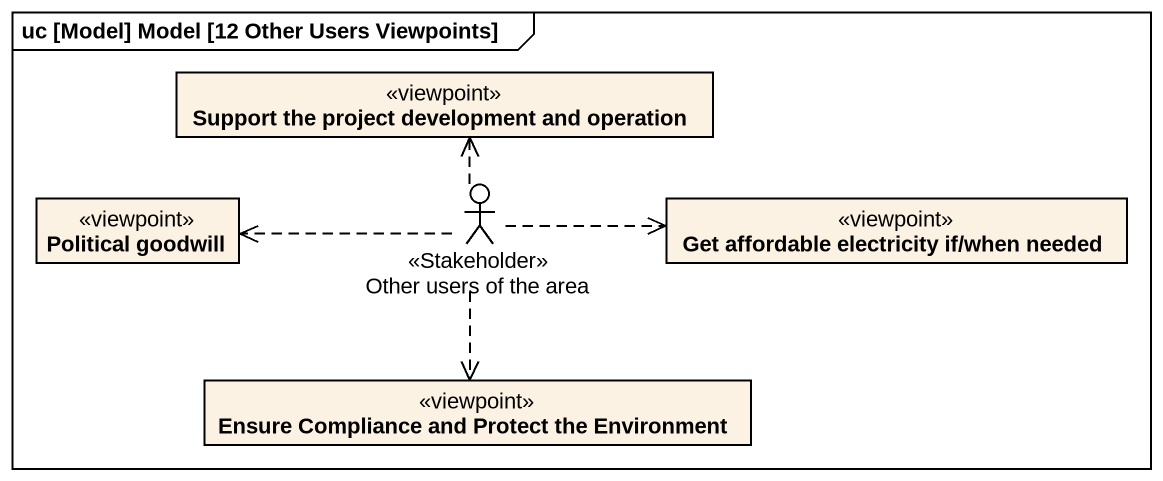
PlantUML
@startuml
mainframe uc [Model] Model [12 Other Users Viewpoints]
allowmixing
hide circle
hide empty members
class "Support the project development and operation" as Support_the_project <<viewpoint>>
actor "Other users of the area" as Other_users_of_the_area <<Stakeholder>>
class "Political goodwill" as Political_goodwill <<viewpoint>>
class "Get affordable electricity if/when needed" as Get_affordable_electricity <<viewpoint>>
class "Ensure Compliance and Protect the Environment" as Ensure_Compliance_and <<viewpoint>>
Other_users_of_the_area .up.> Support_the_project
Other_users_of_the_area .left.> Political_goodwill
Other_users_of_the_area .right.> Get_affordable_electricity
Other_users_of_the_area ..> Ensure_Compliance_and
@enduml
